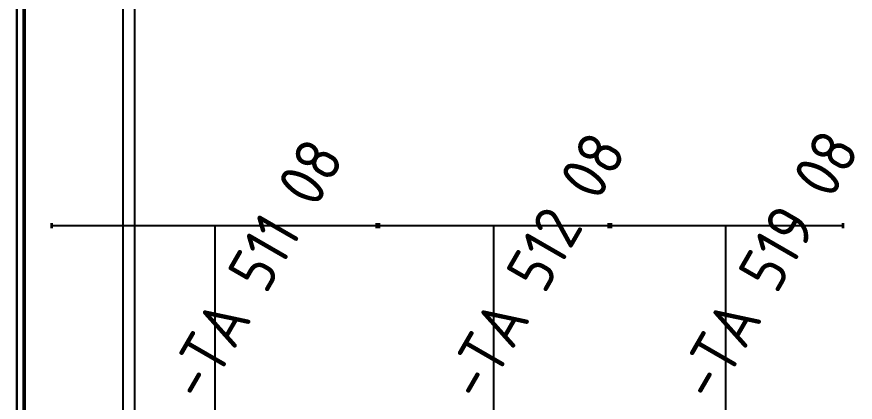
# Model space of a CAD drawing. Header units: millimetres. Extents: x 0 to 69574, y -5 to 41746.
# Drawn here: x 34371.6 to 34732.8, y 11523.4 to 11689.5 of the extents above; entities that cross this region are included whole.
import ezdxf
from ezdxf.enums import TextEntityAlignment as Align

# ---------------------------------------------------------------- set-up
doc = ezdxf.new("R2010")
doc.units = ezdxf.units.MM
doc.layers.add('! NO PLOT !', color=7, linetype='Continuous', true_color=0xff75dd, plot=False)
doc.layers.add('000-PI-Oprema', color=30, linetype='Continuous', lineweight=5)
doc.layers.add('000-PI-ORMAR', color=2, linetype='Continuous')
doc.layers.add('000-PI_TEXT', color=7, linetype='Continuous')
doc.styles.add('PI0', font='isocpeur.ttf', dxfattribs={"width": 0.9})

# ---------------------------------------------------------------- blocks, each defined once
blk = doc.blocks.new('800mm bez ploce')
at = {"layer": '000-PI-ORMAR'}
for p, q in [((47129.52, 47274.57), (47129.52, 45290.07)), ((47126.01, 47254.07), (47126.01, 45303.07)), ((47128.73, 47254.07), (47128.73, 45303.07))]:
    blk.add_line(p, q, dxfattribs=at)
blk = doc.blocks.new('SINAMICS_FSC_1mm')
at = {"layer": '! NO PLOT !', "lineweight": 70, "ltscale": 0.25}
for p, q in [((70185.12, 54503), (70186.12, 54503)), ((70326.12, 54503), (70327.12, 54503))]:
    blk.add_line(p, q, dxfattribs=at)
at = {"layer": '! NO PLOT !', "ltscale": 0.25}
for p, q in [((70186.12, 54503), (70326.12, 54503)), ((70256.12, 54423), (70256.12, 54503))]:
    blk.add_line(p, q, dxfattribs=at)
blk = doc.blocks.new('SINAMICS_FSB_1mm')
at = {"layer": '! NO PLOT !', "lineweight": 70, "ltscale": 0.25}
for p, q in [((70989.15, 54463.25), (70990.15, 54463.25)), ((71090.15, 54463.25), (71091.15, 54463.25))]:
    blk.add_line(p, q, dxfattribs=at)
at = {"layer": '! NO PLOT !', "ltscale": 0.25}
for p, q in [((70990.15, 54463.25), (71090.15, 54463.25)), ((71040.15, 54383.25), (71040.15, 54463.25))]:
    blk.add_line(p, q, dxfattribs=at)
blk = doc.blocks.new('poveznica montaznih ploca 2100mm')
at = {"layer": '! NO PLOT !'}
for p, q in [((59565.54, 55740.77), (59565.54, 53837.74)), ((59570.54, 55742.17), (59570.54, 53847.74))]:
    blk.add_line(p, q, dxfattribs=at)

msp = doc.modelspace()

# ---------------------------------------------------------------- linework, layer by layer
at = {"layer": '! NO PLOT !'}
msp.add_line((34371.571, 10789.973), (34371.571, 12740.835), dxfattribs=at)
at = {"layer": '000-PI-ORMAR'}
for p, q in [((34371.571, 12740.904), (34371.571, 10789.904)), ((34371.571, 12740.904), (34371.571, 10789.904)), ((34374.289, 12740.904), (34374.289, 10789.904)), ((34374.289, 12740.904), (34374.289, 10789.904)), ((34375.071, 10789.904), (34375.071, 12740.766))]:
    msp.add_line(p, q, dxfattribs=at)

# ---------------------------------------------------------------- block references
msp.add_blockref('SINAMICS_FSB_1mm', (-36363.067, -42863.629))
at = {"layer": '000-PI-Oprema'}
msp.add_blockref('SINAMICS_FSC_1mm', (-35799.04, -42903.384), dxfattribs=at)

# ---------------------------------------------------------------- texts
at = {"layer": '000-PI_TEXT', "style": 'PI0', "width": 0.9}
for s, p in [('-TA 512 08', (34577.083, 11519.621)), ('-TA 519 08', (34677.083, 11519.621))]:
    msp.add_text(s, height=20, rotation=60, dxfattribs=at).set_placement(p, align=Align.BOTTOM_LEFT)

# ---------------------------------------------------------------- next in the draw order: block references
at = {"layer": '! NO PLOT !'}
msp.add_blockref('poveznica montaznih ploca 2100mm', (-25148.229, -43031.862), dxfattribs=at)
msp.add_blockref('SINAMICS_FSB_1mm', (-36463.067, -42863.629))
at = {"layer": '000-PI-Oprema', "ltscale": 0.25}
msp.add_blockref('800mm bez ploce', (-12754.44, -34513.162), dxfattribs=at)

# ---------------------------------------------------------------- next in the draw order: texts
at = {"layer": '000-PI_TEXT', "style": 'PI0', "width": 0.9}
msp.add_text('-TA 511 08', height=20, rotation=60, dxfattribs=at).set_placement((34457.083, 11519.621), align=Align.BOTTOM_LEFT)

doc.saveas('drawing.dxf')
